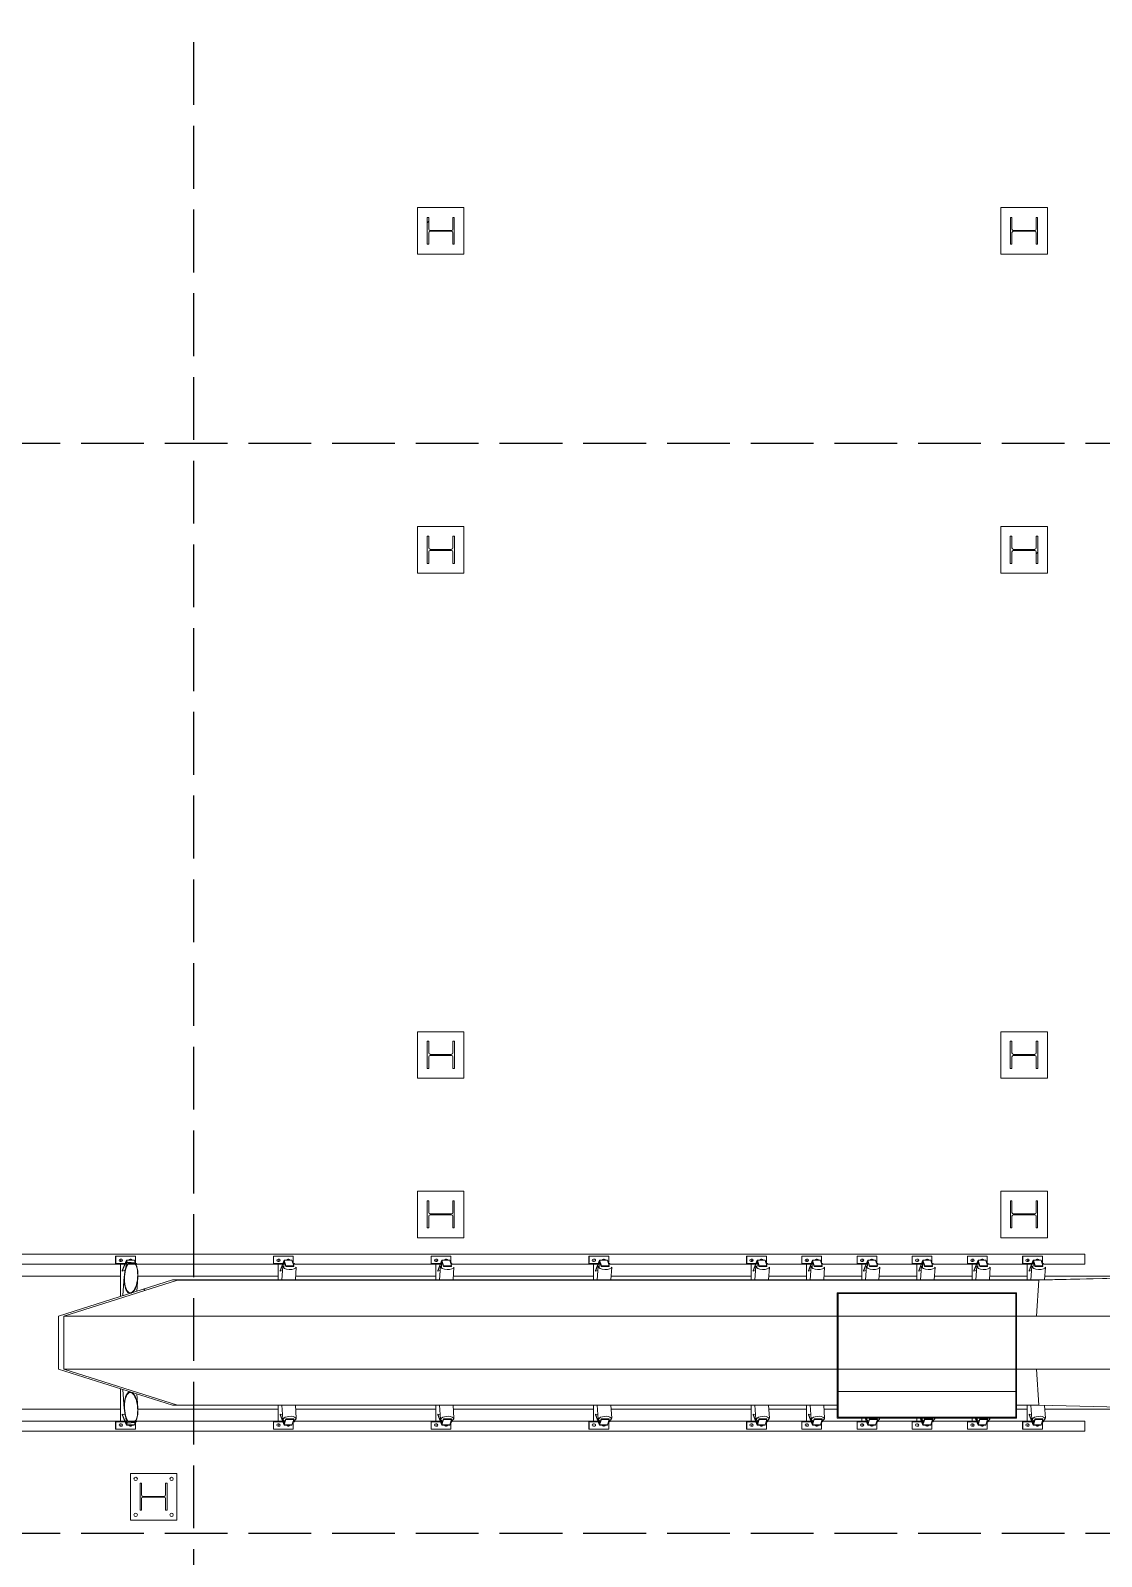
# Model space of a CAD drawing. Header units: millimetres. Extents: x 91119 to 792617, y 23924 to 150567.
# Drawn here: x 679775 to 687835, y 76863 to 88344 of the extents above; entities that cross this region are included whole.
import ezdxf

# ---------------------------------------------------------------- set-up
doc = ezdxf.new("R2010")
doc.units = ezdxf.units.MM
doc.header["$LTSCALE"] = 100
doc.linetypes.add('121217 IES and EMR$0$XKITLINE03', pattern=[6.299213, 4.724409, -1.574803])
doc.layers.add('121217 IES and EMR$0$grid', color=8, linetype='Continuous')
doc.layers.add('121217 IES and EMR$0$Xref', color=8, linetype='Continuous')

msp = doc.modelspace()

# ---------------------------------------------------------------- linework, layer by layer
at = {"layer": '121217 IES and EMR$0$grid', "linetype": '121217 IES and EMR$0$XKITLINE03'}
for p, q in [((681002, 144949), (681002, 30568)), ((768187, 85236), (614302, 85236)), ((768187, 77036), (614302, 77036))]:
    msp.add_line(p, q, dxfattribs=at)
at = {"layer": '121217 IES and EMR$0$Xref', "linetype": 'Continuous', "lineweight": 20}
for p, q in [((682687, 87011), (682687, 86661)), ((683037, 87011), (682687, 87011)), ((682761, 86938), (682761, 86735)), ((682772, 86938), (682761, 86938)), ((682772, 86850), (682772, 86938)), ((682953, 86938), (682953, 86850)), ((682964, 86938), (682953, 86938)), ((682964, 86735), (682964, 86938)), ((683037, 86661), (683037, 87011)), ((687077, 87011), (687077, 86661)), ((687427, 87011), (687077, 87011)), ((687150, 86938), (687150, 86735)), ((687161, 86938), (687150, 86938)), ((687161, 86850), (687161, 86938)), ((687342, 86938), (687342, 86850)), ((687353, 86938), (687342, 86938)), ((687353, 86735), (687353, 86938)), ((687427, 86661), (687427, 87011)), ((682772, 86735), (682772, 86823)), ((682943, 86840), (682782, 86840)), ((682782, 86833), (682943, 86833)), ((682953, 86823), (682953, 86735)), ((687161, 86735), (687161, 86823)), ((687332, 86840), (687171, 86840)), ((687171, 86833), (687332, 86833)), ((687342, 86823), (687342, 86735)), ((682761, 86735), (682772, 86735)), ((682953, 86735), (682964, 86735)), ((687150, 86735), (687161, 86735)), ((687342, 86735), (687353, 86735)), ((682687, 86661), (683037, 86661)), ((687077, 86661), (687427, 86661)), ((682687, 84611), (682687, 84261)), ((683037, 84611), (682687, 84611)), ((682772, 84539), (682759, 84539)), ((682759, 84539), (682759, 84334)), ((682772, 84451), (682772, 84539)), ((682966, 84539), (682953, 84539)), ((682953, 84539), (682953, 84451)), ((682966, 84334), (682966, 84539)), ((683037, 84261), (683037, 84611)), ((687077, 84611), (687077, 84261)), ((687427, 84611), (687077, 84611)), ((687161, 84539), (687148, 84539)), ((687148, 84539), (687148, 84334)), ((687161, 84451), (687161, 84539)), ((687355, 84539), (687342, 84539)), ((687342, 84539), (687342, 84451)), ((687355, 84334), (687355, 84539)), ((687427, 84261), (687427, 84611)), ((682772, 84334), (682772, 84422)), ((682943, 84440), (682782, 84440)), ((682782, 84432), (682943, 84432)), ((682953, 84422), (682953, 84334)), ((687161, 84334), (687161, 84422)), ((687332, 84440), (687171, 84440)), ((687171, 84432), (687332, 84432)), ((687342, 84422), (687342, 84334)), ((682759, 84334), (682772, 84334)), ((682953, 84334), (682966, 84334)), ((687148, 84334), (687161, 84334)), ((687342, 84334), (687355, 84334)), ((682687, 84261), (683037, 84261)), ((687077, 84261), (687427, 84261)), ((682687, 80811), (682687, 80461)), ((683037, 80811), (682687, 80811)), ((682759, 80534), (682759, 80739)), ((682759, 80739), (682772, 80739)), ((682772, 80739), (682772, 80651)), ((682953, 80651), (682953, 80739)), ((682953, 80739), (682966, 80739)), ((682966, 80739), (682966, 80534)), ((683037, 80461), (683037, 80811)), ((687077, 80811), (687077, 80461)), ((687427, 80811), (687077, 80811)), ((687148, 80534), (687148, 80739)), ((687148, 80739), (687161, 80739)), ((687161, 80739), (687161, 80651)), ((687342, 80651), (687342, 80739)), ((687342, 80739), (687355, 80739)), ((687355, 80739), (687355, 80534)), ((687427, 80461), (687427, 80811)), ((682772, 80622), (682772, 80534)), ((682782, 80640), (682943, 80640)), ((682943, 80632), (682782, 80632)), ((682953, 80534), (682953, 80622)), ((687161, 80622), (687161, 80534)), ((687171, 80640), (687332, 80640)), ((687332, 80632), (687171, 80632)), ((687342, 80534), (687342, 80622)), ((682772, 80534), (682759, 80534)), ((682966, 80534), (682953, 80534)), ((687161, 80534), (687148, 80534)), ((687355, 80534), (687342, 80534)), ((682687, 80461), (683037, 80461)), ((687077, 80461), (687427, 80461)), ((682687, 79611), (682687, 79261)), ((683037, 79611), (682687, 79611)), ((683037, 79261), (683037, 79611)), ((687077, 79611), (687077, 79261)), ((687427, 79611), (687077, 79611)), ((687427, 79261), (687427, 79611)), ((682761, 79538), (682761, 79335)), ((682772, 79538), (682761, 79538)), ((682772, 79450), (682772, 79538)), ((682953, 79538), (682953, 79450)), ((682964, 79538), (682953, 79538)), ((682964, 79335), (682964, 79538)), ((687150, 79538), (687150, 79335)), ((687161, 79538), (687150, 79538)), ((687161, 79450), (687161, 79538)), ((687342, 79538), (687342, 79450)), ((687353, 79538), (687342, 79538)), ((687353, 79335), (687353, 79538)), ((682761, 79335), (682772, 79335)), ((682772, 79335), (682772, 79423)), ((682943, 79440), (682782, 79440)), ((682782, 79433), (682943, 79433)), ((682953, 79423), (682953, 79335)), ((682953, 79335), (682964, 79335)), ((687150, 79335), (687161, 79335)), ((687161, 79335), (687161, 79423)), ((687332, 79440), (687171, 79440)), ((687171, 79433), (687332, 79433)), ((687342, 79423), (687342, 79335)), ((687342, 79335), (687353, 79335)), ((682687, 79261), (683037, 79261)), ((687077, 79261), (687427, 79261)), ((687710, 79136), (678632, 79136)), ((680416, 79121), (680416, 79061)), ((680417, 79121), (680416, 79121)), ((680566, 79121), (680417, 79121)), ((680417, 79075), (680417, 79121)), ((680566, 79075), (680566, 79121)), ((681603, 79121), (681603, 79061)), ((681604, 79121), (681603, 79121)), ((681753, 79121), (681604, 79121)), ((681604, 79075), (681604, 79121)), ((681753, 79075), (681753, 79121)), ((682790, 79121), (682790, 79061)), ((682791, 79121), (682790, 79121)), ((682939, 79121), (682791, 79121)), ((682791, 79075), (682791, 79121)), ((682939, 79075), (682939, 79121)), ((683977, 79121), (683977, 79061)), ((683978, 79121), (683977, 79121)), ((684126, 79121), (683978, 79121)), ((683978, 79075), (683978, 79121)), ((684126, 79075), (684126, 79121)), ((685164, 79121), (685164, 79061)), ((685165, 79121), (685164, 79121)), ((685313, 79121), (685165, 79121)), ((685165, 79075), (685165, 79121)), ((685313, 79075), (685313, 79121)), ((685579, 79121), (685579, 79061)), ((685580, 79121), (685579, 79121)), ((685728, 79121), (685580, 79121)), ((685580, 79075), (685580, 79121)), ((685728, 79075), (685728, 79121)), ((686144, 79121), (685995, 79121)), ((685995, 79121), (685995, 79061)), ((685995, 79121), (685995, 79121)), ((685995, 79075), (685995, 79121)), ((686144, 79075), (686144, 79121)), ((686410, 79121), (686410, 79061)), ((686411, 79121), (686410, 79121)), ((686559, 79121), (686411, 79121)), ((686411, 79075), (686411, 79121)), ((686559, 79075), (686559, 79121)), ((686825, 79121), (686825, 79061)), ((686826, 79121), (686825, 79121)), ((686975, 79121), (686826, 79121)), ((686826, 79075), (686826, 79121)), ((686975, 79075), (686975, 79121)), ((687241, 79121), (687241, 79061)), ((687242, 79121), (687241, 79121)), ((687390, 79121), (687242, 79121)), ((687242, 79075), (687242, 79121)), ((687390, 79075), (687390, 79121)), ((687710, 79061), (687710, 79136)), ((680416, 79061), (679387, 79061)), ((680416, 79061), (680425, 79061)), ((680425, 79067), (680419, 79067)), ((680487, 79067), (680425, 79067)), ((680425, 79061), (680425, 79067)), ((680485, 79061), (680425, 79061)), ((680451, 79100), (680458, 79100)), ((680458, 79082), (680451, 79082)), ((680452, 78819), (680452, 79061)), ((680454, 79092), (680454, 79092)), ((680454, 79091), (680454, 79091)), ((680466, 79014), (680497, 79092)), ((680497, 79087), (680466, 79009)), ((680489, 79016), (680466, 79009)), ((680466, 79009), (680466, 79014)), ((680493, 79032), (680497, 79091)), ((680498, 79084), (680494, 79035)), ((680556, 79092), (680497, 79092)), ((680497, 79092), (680497, 79087)), ((680557, 79091), (680497, 79091)), ((680497, 79091), (680502, 79076)), ((680497, 79087), (680497, 79087)), ((680502, 79071), (680498, 79084)), ((680502, 79071), (680502, 79076)), ((680502, 79076), (680563, 79072)), ((680563, 79067), (680502, 79071)), ((680513, 79063), (680565, 79059)), ((680514, 79065), (680564, 79061)), ((680532, 79100), (680525, 79100)), ((680556, 79092), (680556, 79091)), ((680556, 79067), (680556, 79063)), ((680557, 79091), (680563, 79072)), ((680563, 79067), (680563, 79072)), ((680574, 79067), (680563, 79067)), ((680574, 79061), (680565, 79061)), ((680574, 79061), (680574, 79067)), ((681603, 79061), (680574, 79061)), ((681603, 79061), (681612, 79061)), ((681612, 79067), (681605, 79067)), ((681674, 79067), (681612, 79067)), ((681612, 79061), (681612, 79067)), ((681671, 79061), (681612, 79061)), ((681638, 79100), (681645, 79100)), ((681645, 79082), (681638, 79082)), ((681639, 78943), (681639, 79061)), ((681641, 79092), (681640, 79092)), ((681640, 79091), (681641, 79091)), ((681653, 79014), (681684, 79092)), ((681684, 79087), (681653, 79009)), ((681671, 79015), (681653, 79009)), ((681653, 79009), (681653, 79014)), ((681673, 79047), (681666, 78943)), ((681680, 79035), (681684, 79091)), ((681684, 79084), (681681, 79034)), ((681684, 79092), (681684, 79087)), ((681743, 79092), (681684, 79092)), ((681684, 79091), (681697, 79050)), ((681743, 79091), (681684, 79091)), ((681684, 79087), (681684, 79087)), ((681697, 79045), (681684, 79084)), ((681697, 79050), (681697, 79045)), ((681756, 79050), (681697, 79050)), ((681756, 79045), (681697, 79045)), ((681719, 79100), (681712, 79100)), ((681743, 79092), (681743, 79091)), ((681743, 79091), (681756, 79050)), ((681761, 79067), (681751, 79067)), ((681761, 79061), (681753, 79061)), ((681756, 79050), (681756, 79045)), ((681761, 79061), (681761, 79067)), ((682790, 79061), (681761, 79061)), ((681769, 78943), (681775, 79040)), ((682790, 79061), (682799, 79061)), ((682799, 79067), (682792, 79067)), ((682861, 79067), (682799, 79067)), ((682799, 79061), (682799, 79067)), ((682858, 79061), (682799, 79061)), ((682825, 79100), (682832, 79100)), ((682832, 79082), (682825, 79082)), ((682826, 78943), (682826, 79061)), ((682828, 79092), (682827, 79092)), ((682827, 79091), (682828, 79091)), ((682840, 79014), (682870, 79092)), ((682871, 79087), (682840, 79009)), ((682858, 79015), (682840, 79009)), ((682840, 79009), (682840, 79014)), ((682860, 79047), (682853, 78943)), ((682867, 79035), (682871, 79091)), ((682871, 79084), (682868, 79034)), ((682870, 79092), (682871, 79087)), ((682930, 79092), (682870, 79092)), ((682871, 79091), (682884, 79050)), ((682930, 79091), (682871, 79091)), ((682871, 79087), (682871, 79087)), ((682884, 79045), (682871, 79084)), ((682884, 79050), (682884, 79045)), ((682943, 79050), (682884, 79050)), ((682943, 79045), (682884, 79045)), ((682906, 79100), (682899, 79100)), ((682930, 79092), (682930, 79091)), ((682930, 79091), (682943, 79050)), ((682947, 79067), (682938, 79067)), ((682947, 79061), (682940, 79061)), ((682943, 79050), (682943, 79045)), ((682947, 79061), (682947, 79067)), ((683977, 79061), (682947, 79061)), ((682955, 78943), (682962, 79040)), ((683977, 79061), (683986, 79061)), ((683986, 79067), (683979, 79067)), ((684047, 79067), (683986, 79067)), ((683986, 79061), (683986, 79067)), ((684045, 79061), (683986, 79061)), ((684011, 79100), (684018, 79100)), ((684018, 79082), (684011, 79082)), ((684012, 78943), (684012, 79061)), ((684015, 79092), (684014, 79092)), ((684014, 79091), (684015, 79091)), ((684026, 79014), (684057, 79092)), ((684057, 79087), (684026, 79009)), ((684045, 79015), (684026, 79009)), ((684026, 79009), (684026, 79014)), ((684047, 79047), (684040, 78943)), ((684054, 79035), (684058, 79091)), ((684058, 79084), (684055, 79034)), ((684057, 79092), (684057, 79087)), ((684116, 79092), (684057, 79092)), ((684058, 79087), (684057, 79087)), ((684058, 79091), (684071, 79050)), ((684117, 79091), (684058, 79091)), ((684070, 79045), (684058, 79084)), ((684071, 79050), (684070, 79045)), ((684130, 79045), (684070, 79045)), ((684130, 79050), (684071, 79050)), ((684093, 79100), (684086, 79100)), ((684116, 79092), (684117, 79091)), ((684117, 79091), (684130, 79050)), ((684134, 79067), (684125, 79067)), ((684134, 79061), (684126, 79061)), ((684130, 79050), (684130, 79045)), ((684134, 79061), (684134, 79067)), ((685164, 79061), (684134, 79061)), ((684142, 78943), (684149, 79040)), ((685164, 79061), (685173, 79061)), ((685173, 79067), (685166, 79067)), ((685234, 79067), (685173, 79067)), ((685173, 79061), (685173, 79067)), ((685232, 79061), (685173, 79061)), ((685198, 79100), (685205, 79100)), ((685205, 79082), (685198, 79082)), ((685199, 78943), (685199, 79061)), ((685202, 79092), (685201, 79092)), ((685201, 79091), (685202, 79091)), ((685213, 79014), (685244, 79092)), ((685244, 79087), (685213, 79009)), ((685232, 79015), (685213, 79009)), ((685213, 79009), (685213, 79014)), ((685234, 79047), (685227, 78943)), ((685241, 79035), (685245, 79091)), ((685245, 79084), (685242, 79034)), ((685244, 79092), (685244, 79087)), ((685303, 79092), (685244, 79092)), ((685244, 79087), (685244, 79087)), ((685245, 79091), (685258, 79050)), ((685304, 79091), (685245, 79091)), ((685257, 79045), (685245, 79084)), ((685258, 79050), (685257, 79045)), ((685317, 79045), (685257, 79045)), ((685317, 79050), (685258, 79050)), ((685279, 79100), (685272, 79100)), ((685303, 79092), (685303, 79091)), ((685304, 79091), (685317, 79050)), ((685321, 79067), (685311, 79067)), ((685321, 79061), (685313, 79061)), ((685317, 79050), (685317, 79045)), ((685321, 79061), (685321, 79067)), ((685579, 79061), (685321, 79061)), ((685329, 78943), (685336, 79040)), ((685579, 79061), (685588, 79061)), ((685588, 79067), (685581, 79067)), ((685650, 79067), (685588, 79067)), ((685588, 79061), (685588, 79067)), ((685647, 79061), (685588, 79061)), ((685614, 79100), (685621, 79100)), ((685621, 79082), (685614, 79082)), ((685615, 78943), (685615, 79061)), ((685617, 79092), (685616, 79092)), ((685616, 79091), (685617, 79091)), ((685629, 79014), (685659, 79092)), ((685660, 79087), (685629, 79009)), ((685647, 79015), (685629, 79009)), ((685629, 79009), (685629, 79014)), ((685649, 79047), (685642, 78943)), ((685656, 79035), (685660, 79091)), ((685660, 79084), (685657, 79034)), ((685659, 79092), (685660, 79087)), ((685719, 79092), (685659, 79092)), ((685660, 79091), (685673, 79050)), ((685719, 79091), (685660, 79091)), ((685660, 79087), (685660, 79087)), ((685673, 79045), (685660, 79084)), ((685673, 79050), (685673, 79045)), ((685732, 79050), (685673, 79050)), ((685732, 79045), (685673, 79045)), ((685695, 79100), (685688, 79100)), ((685719, 79092), (685719, 79091)), ((685719, 79091), (685732, 79050)), ((685736, 79067), (685727, 79067)), ((685736, 79061), (685729, 79061)), ((685732, 79050), (685732, 79045)), ((685736, 79061), (685736, 79067)), ((685995, 79061), (685736, 79061)), ((685744, 78943), (685751, 79040)), ((685995, 79061), (686003, 79061)), ((686003, 79067), (685997, 79067)), ((686065, 79067), (686003, 79067)), ((686003, 79061), (686003, 79067)), ((686063, 79061), (686003, 79061)), ((686029, 79100), (686036, 79100)), ((686036, 79082), (686029, 79082)), ((686030, 78943), (686030, 79061)), ((686033, 79092), (686032, 79092)), ((686032, 79091), (686033, 79091)), ((686044, 79014), (686075, 79092)), ((686075, 79087), (686044, 79009)), ((686063, 79015), (686044, 79009)), ((686044, 79009), (686044, 79014)), ((686065, 79047), (686058, 78943)), ((686072, 79035), (686075, 79091)), ((686076, 79084), (686072, 79034)), ((686075, 79092), (686075, 79087)), ((686134, 79092), (686075, 79092)), ((686075, 79091), (686088, 79050)), ((686135, 79091), (686075, 79091)), ((686075, 79087), (686075, 79087)), ((686088, 79045), (686076, 79084)), ((686088, 79050), (686088, 79045)), ((686148, 79050), (686088, 79050)), ((686147, 79045), (686088, 79045)), ((686110, 79100), (686103, 79100)), ((686134, 79092), (686134, 79091)), ((686135, 79091), (686148, 79050)), ((686152, 79067), (686142, 79067)), ((686152, 79061), (686144, 79061)), ((686148, 79050), (686147, 79045)), ((686152, 79061), (686152, 79067)), ((686410, 79061), (686152, 79061)), ((686160, 78943), (686166, 79040)), ((686410, 79061), (686419, 79061)), ((686419, 79067), (686412, 79067)), ((686480, 79067), (686419, 79067)), ((686419, 79061), (686419, 79067)), ((686478, 79061), (686419, 79061)), ((686444, 79100), (686451, 79100)), ((686451, 79082), (686444, 79082)), ((686445, 78943), (686445, 79061)), ((686448, 79092), (686447, 79092)), ((686447, 79091), (686448, 79091)), ((686459, 79014), (686490, 79092)), ((686490, 79087), (686459, 79009)), ((686478, 79015), (686459, 79009)), ((686459, 79009), (686459, 79014)), ((686480, 79047), (686473, 78943)), ((686487, 79035), (686491, 79091)), ((686491, 79084), (686488, 79034)), ((686490, 79092), (686490, 79087)), ((686549, 79092), (686490, 79092)), ((686491, 79087), (686490, 79087)), ((686491, 79091), (686504, 79050)), ((686550, 79091), (686491, 79091)), ((686503, 79045), (686491, 79084)), ((686504, 79050), (686503, 79045)), ((686563, 79045), (686503, 79045)), ((686563, 79050), (686504, 79050)), ((686526, 79100), (686519, 79100)), ((686549, 79092), (686550, 79091)), ((686550, 79091), (686563, 79050)), ((686567, 79067), (686558, 79067)), ((686567, 79061), (686559, 79061)), ((686563, 79050), (686563, 79045)), ((686567, 79061), (686567, 79067)), ((686825, 79061), (686567, 79061)), ((686575, 78943), (686582, 79040)), ((686825, 79061), (686834, 79061)), ((686834, 79067), (686827, 79067)), ((686896, 79067), (686834, 79067)), ((686834, 79061), (686834, 79067)), ((686893, 79061), (686834, 79061)), ((686860, 79100), (686867, 79100)), ((686867, 79082), (686860, 79082)), ((686861, 78943), (686861, 79061)), ((686863, 79092), (686862, 79092)), ((686862, 79091), (686863, 79091)), ((686875, 79014), (686906, 79092)), ((686906, 79087), (686875, 79009)), ((686893, 79015), (686875, 79009)), ((686875, 79009), (686875, 79014)), ((686896, 79047), (686888, 78943)), ((686902, 79035), (686906, 79091)), ((686906, 79084), (686903, 79034)), ((686906, 79092), (686906, 79087)), ((686965, 79092), (686906, 79092)), ((686906, 79091), (686919, 79050)), ((686965, 79091), (686906, 79091)), ((686906, 79087), (686906, 79087)), ((686919, 79045), (686906, 79084)), ((686919, 79050), (686919, 79045)), ((686978, 79050), (686919, 79050)), ((686978, 79045), (686919, 79045)), ((686941, 79100), (686934, 79100)), ((686965, 79092), (686965, 79091)), ((686965, 79091), (686978, 79050)), ((686983, 79067), (686973, 79067)), ((686983, 79061), (686975, 79061)), ((686978, 79050), (686978, 79045)), ((686983, 79061), (686983, 79067)), ((687241, 79061), (686983, 79061)), ((686991, 78943), (686997, 79040)), ((687241, 79061), (687250, 79061)), ((687250, 79067), (687243, 79067)), ((687311, 79067), (687250, 79067)), ((687250, 79061), (687250, 79067)), ((687309, 79061), (687250, 79061)), ((687275, 79100), (687282, 79100)), ((687282, 79082), (687275, 79082)), ((687276, 78943), (687276, 79061)), ((687279, 79092), (687278, 79092)), ((687278, 79091), (687279, 79091)), ((687290, 79014), (687321, 79092)), ((687321, 79087), (687290, 79009)), ((687309, 79015), (687290, 79009)), ((687290, 79009), (687290, 79014)), ((687311, 79047), (687304, 78943)), ((687318, 79035), (687322, 79091)), ((687322, 79084), (687318, 79034)), ((687321, 79092), (687321, 79087)), ((687380, 79092), (687321, 79092)), ((687321, 79087), (687321, 79087)), ((687322, 79091), (687335, 79050)), ((687381, 79091), (687322, 79091)), ((687334, 79045), (687322, 79084)), ((687335, 79050), (687334, 79045)), ((687394, 79045), (687334, 79045)), ((687394, 79050), (687335, 79050)), ((687356, 79100), (687349, 79100)), ((687380, 79092), (687380, 79091)), ((687381, 79091), (687394, 79050)), ((687398, 79067), (687388, 79067)), ((687398, 79061), (687390, 79061)), ((687394, 79050), (687394, 79045)), ((687398, 79061), (687398, 79067)), ((687710, 79061), (687398, 79061)), ((687406, 78944), (687413, 79040)), ((679349, 78971), (680452, 78971)), ((679986, 78671), (680845, 78943)), ((680881, 78941), (680027, 78670)), ((680481, 78969), (680471, 78825)), ((680576, 78858), (680583, 78962)), ((680584, 78971), (681639, 78971)), ((687363, 78943), (680845, 78943)), ((680845, 78943), (680881, 78941)), ((687364, 78941), (680881, 78941)), ((681771, 78971), (682826, 78971)), ((682957, 78971), (684012, 78971)), ((684144, 78971), (685199, 78971)), ((685331, 78971), (685615, 78971)), ((685746, 78971), (686030, 78971)), ((686162, 78971), (686445, 78971)), ((686577, 78971), (686861, 78971)), ((686993, 78971), (687276, 78971)), ((687345, 78670), (687364, 78941)), ((688531, 78971), (687363, 78943)), ((687364, 78941), (687363, 78943)), ((688532, 78971), (687364, 78941)), ((687408, 78971), (688302, 78971)), ((687196, 78846), (685846, 78846)), ((685846, 78846), (685846, 77902)), ((687190, 78840), (685852, 78840)), ((685852, 78840), (685852, 77910)), ((687190, 78840), (687190, 77910)), ((687196, 78846), (687196, 77902)), ((679986, 78671), (679986, 78272)), ((685846, 78670), (680027, 78670)), ((680027, 78273), (680027, 78670)), ((687190, 78670), (685852, 78670)), ((687345, 78670), (687196, 78670)), ((688532, 78670), (687345, 78670)), ((680845, 78000), (679986, 78272)), ((685846, 78273), (680027, 78273)), ((680027, 78273), (680881, 78002)), ((687190, 78273), (685852, 78273)), ((687345, 78273), (687196, 78273)), ((688532, 78273), (687345, 78273)), ((687364, 78002), (687345, 78273)), ((680452, 77881), (680452, 78124)), ((680471, 78118), (680481, 77974)), ((680583, 77981), (680576, 78085)), ((685852, 78104), (687190, 78104)), ((679349, 77971), (680452, 77971)), ((680584, 77971), (681639, 77971)), ((680881, 78002), (680845, 78000)), ((685846, 78000), (680845, 78000)), ((685846, 78002), (680881, 78002)), ((681639, 77881), (681639, 78000)), ((681666, 78000), (681673, 77896)), ((681775, 77903), (681769, 78000)), ((681771, 77971), (682826, 77971)), ((682826, 77881), (682826, 78000)), ((682853, 78000), (682860, 77896)), ((682962, 77903), (682955, 78000)), ((682957, 77971), (684012, 77971)), ((684012, 77881), (684012, 78000)), ((684040, 78000), (684047, 77896)), ((684149, 77903), (684142, 78000)), ((684144, 77971), (685199, 77971)), ((685199, 77881), (685199, 78000)), ((685227, 78000), (685234, 77896)), ((685336, 77903), (685329, 78000)), ((685331, 77971), (685615, 77971)), ((685615, 77881), (685615, 78000)), ((685642, 78000), (685649, 77896)), ((685751, 77903), (685744, 78000)), ((685746, 77971), (685846, 77971)), ((687364, 78002), (687196, 78002)), ((687363, 78000), (687196, 78000)), ((687196, 77971), (687276, 77971)), ((687276, 77881), (687276, 78000)), ((687304, 78000), (687311, 77896)), ((687363, 78000), (687364, 78002)), ((688531, 77971), (687363, 78000)), ((688532, 77971), (687364, 78002)), ((687413, 77903), (687406, 77998)), ((687408, 77971), (688302, 77971)), ((680416, 77881), (679387, 77881)), ((680416, 77881), (680416, 77821)), ((680425, 77881), (680416, 77881)), ((680417, 77821), (680417, 77867)), ((680419, 77875), (680425, 77875)), ((680485, 77881), (680425, 77881)), ((680425, 77875), (680425, 77881)), ((680487, 77875), (680425, 77875)), ((680451, 77860), (680458, 77860)), ((680458, 77842), (680451, 77842)), ((680454, 77852), (680454, 77852)), ((680454, 77851), (680454, 77851)), ((680466, 77929), (680466, 77934)), ((680466, 77934), (680489, 77927)), ((680466, 77934), (680497, 77856)), ((680497, 77851), (680466, 77929)), ((680497, 77852), (680493, 77911)), ((680494, 77908), (680498, 77859)), ((680502, 77866), (680497, 77852)), ((680497, 77856), (680497, 77856)), ((680497, 77856), (680497, 77851)), ((680557, 77852), (680497, 77852)), ((680556, 77851), (680497, 77851)), ((680498, 77859), (680502, 77872)), ((680502, 77872), (680563, 77876)), ((680502, 77866), (680502, 77872)), ((680563, 77870), (680502, 77866)), ((680565, 77883), (680513, 77880)), ((680564, 77882), (680514, 77878)), ((680525, 77842), (680532, 77842)), ((680556, 77879), (680556, 77876)), ((680556, 77852), (680556, 77851)), ((680563, 77870), (680557, 77852)), ((680563, 77870), (680563, 77876)), ((680574, 77875), (680563, 77875)), ((680574, 77881), (680565, 77881)), ((680566, 77821), (680566, 77867)), ((681603, 77881), (680574, 77881)), ((680574, 77875), (680574, 77881)), ((681603, 77881), (681603, 77821)), ((681612, 77881), (681603, 77881)), ((681604, 77821), (681604, 77867)), ((681605, 77875), (681612, 77875)), ((681612, 77875), (681612, 77881)), ((681671, 77881), (681612, 77881)), ((681674, 77875), (681612, 77875)), ((681638, 77860), (681645, 77860)), ((681645, 77842), (681638, 77842)), ((681641, 77852), (681640, 77852)), ((681640, 77851), (681641, 77851)), ((681653, 77929), (681653, 77934)), ((681653, 77934), (681684, 77856)), ((681653, 77934), (681671, 77928)), ((681684, 77851), (681653, 77929)), ((681684, 77852), (681682, 77885)), ((681683, 77885), (681684, 77859)), ((681684, 77859), (681697, 77897)), ((681697, 77893), (681684, 77852)), ((681684, 77856), (681684, 77851)), ((681684, 77856), (681684, 77856)), ((681743, 77852), (681684, 77852)), ((681743, 77851), (681684, 77851)), ((681697, 77897), (681697, 77893)), ((681756, 77897), (681697, 77897)), ((681756, 77893), (681697, 77893)), ((681712, 77842), (681719, 77842)), ((681756, 77893), (681743, 77852)), ((681743, 77852), (681743, 77851)), ((681761, 77875), (681751, 77875)), ((681761, 77881), (681753, 77881)), ((681753, 77821), (681753, 77867)), ((681756, 77897), (681756, 77893)), ((682790, 77881), (681761, 77881)), ((681761, 77875), (681761, 77881)), ((682790, 77881), (682790, 77821)), ((682799, 77881), (682790, 77881)), ((682791, 77821), (682791, 77867)), ((682792, 77875), (682799, 77875)), ((682799, 77875), (682799, 77881)), ((682858, 77881), (682799, 77881)), ((682861, 77875), (682799, 77875)), ((682825, 77860), (682832, 77860)), ((682832, 77842), (682825, 77842)), ((682828, 77852), (682827, 77852)), ((682827, 77851), (682828, 77851)), ((682840, 77929), (682840, 77934)), ((682840, 77934), (682871, 77856)), ((682840, 77934), (682858, 77928)), ((682870, 77851), (682840, 77929)), ((682871, 77852), (682869, 77885)), ((682870, 77885), (682871, 77859)), ((682871, 77856), (682870, 77851)), ((682930, 77851), (682870, 77851)), ((682871, 77859), (682884, 77897)), ((682884, 77893), (682871, 77852)), ((682871, 77856), (682871, 77856)), ((682930, 77852), (682871, 77852)), ((682884, 77897), (682884, 77893)), ((682943, 77897), (682884, 77897)), ((682943, 77893), (682884, 77893)), ((682899, 77842), (682906, 77842)), ((682943, 77893), (682930, 77852)), ((682930, 77852), (682930, 77851)), ((682947, 77875), (682938, 77875)), ((682939, 77821), (682939, 77867)), ((682947, 77881), (682940, 77881)), ((682943, 77897), (682943, 77893)), ((683977, 77881), (682947, 77881)), ((682947, 77875), (682947, 77881)), ((683977, 77881), (683977, 77821)), ((683986, 77881), (683977, 77881)), ((683978, 77821), (683978, 77867)), ((683979, 77875), (683986, 77875)), ((683986, 77875), (683986, 77881)), ((684045, 77881), (683986, 77881)), ((684047, 77875), (683986, 77875)), ((684011, 77860), (684018, 77860)), ((684018, 77842), (684011, 77842)), ((684015, 77852), (684014, 77852)), ((684014, 77851), (684015, 77851)), ((684026, 77929), (684026, 77934)), ((684026, 77934), (684057, 77856)), ((684026, 77934), (684045, 77928)), ((684057, 77851), (684026, 77929)), ((684058, 77852), (684055, 77885)), ((684056, 77885), (684058, 77859)), ((684057, 77856), (684057, 77851)), ((684058, 77856), (684057, 77856)), ((684116, 77851), (684057, 77851)), ((684058, 77859), (684070, 77897)), ((684071, 77893), (684058, 77852)), ((684117, 77852), (684058, 77852)), ((684070, 77897), (684071, 77893)), ((684130, 77897), (684070, 77897)), ((684130, 77893), (684071, 77893)), ((684086, 77842), (684093, 77842)), ((684117, 77852), (684116, 77851)), ((684130, 77893), (684117, 77852)), ((684134, 77875), (684125, 77875)), ((684134, 77881), (684126, 77881)), ((684126, 77821), (684126, 77867)), ((684130, 77897), (684130, 77893)), ((685164, 77881), (684134, 77881)), ((684134, 77875), (684134, 77881)), ((685164, 77881), (685164, 77821)), ((685173, 77881), (685164, 77881)), ((685165, 77821), (685165, 77867)), ((685166, 77875), (685173, 77875)), ((685173, 77875), (685173, 77881)), ((685232, 77881), (685173, 77881)), ((685234, 77875), (685173, 77875)), ((685198, 77860), (685205, 77860)), ((685205, 77842), (685198, 77842)), ((685202, 77852), (685201, 77852)), ((685201, 77851), (685202, 77851)), ((685213, 77929), (685213, 77934)), ((685213, 77934), (685244, 77856)), ((685213, 77934), (685232, 77928)), ((685244, 77851), (685213, 77929)), ((685245, 77852), (685242, 77885)), ((685243, 77885), (685245, 77859)), ((685244, 77856), (685244, 77851)), ((685244, 77856), (685244, 77856)), ((685303, 77851), (685244, 77851)), ((685245, 77859), (685257, 77897)), ((685258, 77893), (685245, 77852)), ((685304, 77852), (685245, 77852)), ((685257, 77897), (685258, 77893)), ((685317, 77897), (685257, 77897)), ((685317, 77893), (685258, 77893)), ((685272, 77842), (685279, 77842)), ((685303, 77852), (685303, 77851)), ((685317, 77893), (685304, 77852)), ((685321, 77875), (685311, 77875)), ((685321, 77881), (685313, 77881)), ((685313, 77821), (685313, 77867)), ((685317, 77897), (685317, 77893)), ((685579, 77881), (685321, 77881)), ((685321, 77875), (685321, 77881)), ((685579, 77881), (685579, 77821)), ((685588, 77881), (685579, 77881)), ((685580, 77821), (685580, 77867)), ((685581, 77875), (685588, 77875)), ((685588, 77875), (685588, 77881)), ((685647, 77881), (685588, 77881)), ((685650, 77875), (685588, 77875)), ((685614, 77860), (685621, 77860)), ((685621, 77842), (685614, 77842)), ((685617, 77852), (685616, 77852)), ((685616, 77851), (685617, 77851)), ((685629, 77929), (685629, 77934)), ((685629, 77934), (685660, 77856)), ((685629, 77934), (685647, 77928)), ((685659, 77851), (685629, 77929)), ((685660, 77852), (685658, 77885)), ((685659, 77885), (685660, 77859)), ((685660, 77856), (685659, 77851)), ((685719, 77851), (685659, 77851)), ((685660, 77859), (685673, 77897)), ((685673, 77893), (685660, 77852)), ((685660, 77856), (685660, 77856)), ((685719, 77852), (685660, 77852)), ((685673, 77897), (685673, 77893)), ((685732, 77897), (685673, 77897)), ((685732, 77893), (685673, 77893)), ((685688, 77842), (685695, 77842)), ((685732, 77893), (685719, 77852)), ((685719, 77852), (685719, 77851)), ((685736, 77875), (685727, 77875)), ((685728, 77821), (685728, 77867)), ((685736, 77881), (685729, 77881)), ((685732, 77897), (685732, 77893)), ((685995, 77881), (685736, 77881)), ((685736, 77875), (685736, 77881)), ((685846, 77902), (687196, 77902)), ((685852, 77910), (687190, 77910)), ((685995, 77881), (685995, 77821)), ((686003, 77881), (685995, 77881)), ((685995, 77821), (685995, 77867)), ((685997, 77875), (686003, 77875)), ((686003, 77875), (686003, 77881)), ((686063, 77881), (686003, 77881)), ((686065, 77875), (686003, 77875)), ((686029, 77860), (686036, 77860)), ((686036, 77842), (686029, 77842)), ((686030, 77881), (686030, 77902)), ((686033, 77852), (686032, 77852)), ((686032, 77851), (686033, 77851)), ((686075, 77851), (686055, 77902)), ((686057, 77902), (686075, 77856)), ((686064, 77902), (686065, 77896)), ((686075, 77852), (686073, 77885)), ((686074, 77885), (686076, 77859)), ((686088, 77893), (686075, 77852)), ((686075, 77856), (686075, 77851)), ((686075, 77856), (686075, 77856)), ((686135, 77852), (686075, 77852)), ((686134, 77851), (686075, 77851)), ((686076, 77859), (686088, 77897)), ((686088, 77897), (686088, 77893)), ((686147, 77897), (686088, 77897)), ((686148, 77893), (686088, 77893)), ((686103, 77842), (686110, 77842)), ((686134, 77852), (686134, 77851)), ((686148, 77893), (686135, 77852)), ((686152, 77875), (686142, 77875)), ((686152, 77881), (686144, 77881)), ((686144, 77821), (686144, 77867)), ((686147, 77897), (686148, 77893)), ((686410, 77881), (686152, 77881)), ((686152, 77875), (686152, 77881)), ((686410, 77881), (686410, 77821)), ((686419, 77881), (686410, 77881)), ((686411, 77821), (686411, 77867)), ((686412, 77875), (686419, 77875)), ((686419, 77875), (686419, 77881)), ((686478, 77881), (686419, 77881)), ((686480, 77875), (686419, 77875)), ((686444, 77860), (686451, 77860)), ((686451, 77842), (686444, 77842)), ((686445, 77881), (686445, 77902)), ((686448, 77852), (686447, 77852)), ((686447, 77851), (686448, 77851)), ((686490, 77851), (686470, 77902)), ((686472, 77902), (686490, 77856)), ((686480, 77902), (686480, 77896)), ((686491, 77852), (686488, 77885)), ((686489, 77885), (686491, 77859)), ((686490, 77856), (686490, 77851)), ((686491, 77856), (686490, 77856)), ((686549, 77851), (686490, 77851)), ((686491, 77859), (686503, 77897)), ((686504, 77893), (686491, 77852)), ((686550, 77852), (686491, 77852)), ((686503, 77897), (686504, 77893)), ((686563, 77897), (686503, 77897)), ((686563, 77893), (686504, 77893)), ((686519, 77842), (686526, 77842)), ((686550, 77852), (686549, 77851)), ((686563, 77893), (686550, 77852)), ((686567, 77875), (686558, 77875)), ((686567, 77881), (686559, 77881)), ((686559, 77821), (686559, 77867)), ((686563, 77897), (686563, 77893)), ((686825, 77881), (686567, 77881)), ((686567, 77875), (686567, 77881)), ((686825, 77881), (686825, 77821)), ((686834, 77881), (686825, 77881)), ((686826, 77821), (686826, 77867)), ((686827, 77875), (686834, 77875)), ((686834, 77875), (686834, 77881)), ((686893, 77881), (686834, 77881)), ((686896, 77875), (686834, 77875)), ((686860, 77860), (686867, 77860)), ((686867, 77842), (686860, 77842)), ((686861, 77881), (686861, 77902)), ((686863, 77852), (686862, 77852)), ((686862, 77851), (686863, 77851)), ((686906, 77851), (686885, 77902)), ((686887, 77902), (686906, 77856)), ((686895, 77902), (686896, 77896)), ((686906, 77852), (686904, 77885)), ((686905, 77885), (686906, 77859)), ((686906, 77859), (686919, 77897)), ((686919, 77893), (686906, 77852)), ((686906, 77856), (686906, 77851)), ((686906, 77856), (686906, 77856)), ((686965, 77852), (686906, 77852)), ((686965, 77851), (686906, 77851)), ((686919, 77897), (686919, 77893)), ((686978, 77897), (686919, 77897)), ((686978, 77893), (686919, 77893)), ((686934, 77842), (686941, 77842)), ((686978, 77893), (686965, 77852)), ((686965, 77852), (686965, 77851)), ((686983, 77875), (686973, 77875)), ((686983, 77881), (686975, 77881)), ((686975, 77821), (686975, 77867)), ((686978, 77897), (686978, 77893)), ((687241, 77881), (686983, 77881)), ((686983, 77875), (686983, 77881)), ((687241, 77881), (687241, 77821)), ((687250, 77881), (687241, 77881)), ((687242, 77821), (687242, 77867)), ((687243, 77875), (687250, 77875)), ((687250, 77875), (687250, 77881)), ((687309, 77881), (687250, 77881)), ((687311, 77875), (687250, 77875)), ((687275, 77860), (687282, 77860)), ((687282, 77842), (687275, 77842)), ((687279, 77852), (687278, 77852)), ((687278, 77851), (687279, 77851)), ((687290, 77929), (687290, 77934)), ((687290, 77934), (687321, 77856)), ((687290, 77934), (687309, 77928)), ((687321, 77851), (687290, 77929)), ((687322, 77852), (687319, 77885)), ((687320, 77885), (687322, 77859)), ((687321, 77856), (687321, 77851)), ((687321, 77856), (687321, 77856)), ((687380, 77851), (687321, 77851)), ((687322, 77859), (687334, 77897)), ((687335, 77893), (687322, 77852)), ((687381, 77852), (687322, 77852)), ((687334, 77897), (687335, 77893)), ((687394, 77897), (687334, 77897)), ((687394, 77893), (687335, 77893)), ((687349, 77842), (687356, 77842)), ((687380, 77852), (687380, 77851)), ((687394, 77893), (687381, 77852)), ((687398, 77875), (687388, 77875)), ((687398, 77881), (687390, 77881)), ((687390, 77821), (687390, 77867)), ((687394, 77897), (687394, 77893)), ((687710, 77881), (687398, 77881)), ((687398, 77875), (687398, 77881)), ((687710, 77881), (687710, 77806)), ((687710, 77806), (678632, 77806)), ((680416, 77821), (680417, 77821)), ((680566, 77821), (680417, 77821)), ((681603, 77821), (681604, 77821)), ((681753, 77821), (681604, 77821)), ((682790, 77821), (682791, 77821)), ((682939, 77821), (682791, 77821)), ((683977, 77821), (683978, 77821)), ((684126, 77821), (683978, 77821)), ((685164, 77821), (685165, 77821)), ((685313, 77821), (685165, 77821)), ((685579, 77821), (685580, 77821)), ((685728, 77821), (685580, 77821)), ((685995, 77821), (685995, 77821)), ((686144, 77821), (685995, 77821)), ((686410, 77821), (686411, 77821)), ((686559, 77821), (686411, 77821)), ((686825, 77821), (686826, 77821)), ((686975, 77821), (686826, 77821)), ((687241, 77821), (687242, 77821)), ((687390, 77821), (687242, 77821)), ((680527, 77486), (680877, 77486)), ((680527, 77136), (680527, 77486)), ((680600, 77413), (680611, 77413)), ((680600, 77210), (680600, 77413)), ((680611, 77413), (680611, 77325)), ((680792, 77413), (680803, 77413)), ((680792, 77325), (680792, 77413)), ((680803, 77413), (680803, 77210)), ((680877, 77486), (680877, 77136)), ((680611, 77298), (680611, 77210)), ((680621, 77315), (680782, 77315)), ((680782, 77308), (680621, 77308)), ((680792, 77210), (680792, 77298)), ((680611, 77210), (680600, 77210)), ((680803, 77210), (680792, 77210)), ((680877, 77136), (680527, 77136))]:
    msp.add_line(p, q, dxfattribs=at)
at = {"layer": '121217 IES and EMR$0$Xref', "linetype": 'Continuous', "lineweight": 0}
for p, q in [((682772, 86908), (682761, 86897)), ((687355, 84419), (687342, 84407)), ((680488, 79013), (680489, 79012)), ((680576, 78924), (680578, 78923)), ((680627, 78874), (680637, 78863)), ((686311, 78846), (686317, 78840)), ((687190, 77968), (687196, 77962))]:
    msp.add_line(p, q, dxfattribs=at)
at = {"layer": '121217 IES and EMR$0$Xref', "linetype": 'Continuous', "lineweight": 20}
for centre in [(680567, 77446), (680837, 77446), (680567, 77176), (680837, 77176)]:
    msp.add_circle(centre, 13, dxfattribs=at)
for centre, start, end in [((682782, 86850), 180, 270), ((682782, 86823), 90, 180), ((682943, 86850), 270, 0), ((682943, 86823), 0, 90), ((687171, 86850), 180, 270), ((687171, 86823), 90, 180), ((687332, 86850), 270, 0), ((687332, 86823), 0, 90), ((682782, 84451), 180, 270), ((682782, 84422), 90, 180), ((682943, 84451), 270, 0), ((682943, 84422), 0, 90), ((687171, 84451), 180, 270), ((687171, 84422), 90, 180), ((687332, 84451), 270, 0), ((687332, 84422), 0, 90), ((682782, 80651), 180, 270), ((682782, 80622), 90, 180), ((682943, 80651), 270, 0), ((682943, 80622), 0, 90), ((687171, 80651), 180, 270), ((687171, 80622), 90, 180), ((687332, 80651), 270, 0), ((687332, 80622), 0, 90), ((682782, 79450), 180, 270), ((682943, 79450), 270, 0), ((687171, 79450), 180, 270), ((687332, 79450), 270, 0), ((682782, 79423), 90, 180), ((682943, 79423), 0, 90), ((687171, 79423), 90, 180), ((687332, 79423), 0, 90), ((680621, 77325), 180, 270), ((680621, 77298), 90, 180), ((680782, 77325), 270, 0), ((680782, 77298), 0, 90)]:
    msp.add_arc(centre, 10.2, start, end, dxfattribs=at)
for centre, major_axis, ratio, start_param, end_param in [((680419, 79075), (0, -8), 0.147809, 4.712389, 6.283185), ((680451, 79091), (0, -9), 0.989016, 3.141593, 6.283185), ((680454, 79091), (0, -0.5), 0.989016, 3.141593, 6.283185), ((680457, 79091), (0, -9), 0.989016, 0, 3.141593), ((680458, 79091), (0, 9), 0.989016, 3.141593, 6.283185), ((680532, 78965), (8, 122), 0.417976, 0.68223, 5.600956), ((680532, 78965), (8, 118), 0.417976, 0.644019, 5.639166), ((680538, 79043), (-50.9, 3.5), 0.417976, -0.95618, -0.888567), ((680538, 79043), (-49.4, 3.4), 0.417976, -1.074798, -0.926777), ((680538, 79046), (47.9, -3.3), 0.417976, 1.022541, 2.119052), ((680525, 79091), (0, 9), 0.989016, 0, 1.513149), ((680531, 79091), (0, 9), 0.989016, 4.770036, 6.283185), ((680532, 79091), (0, -9), 0.989016, 1.628443, 3.141593), ((680538, 79043), (-49.4, 3.4), 0.417976, 4.06837, 4.216391), ((680567, 79075), (0, -8), 0.147809, 4.712389, 6.283185), ((680538, 79043), (-50.9, 3.5), 0.417976, 4.030159, 4.120681), ((681605, 79075), (0, -8), 0.147809, 4.712389, 6.283185), ((681638, 79091), (0, -9), 0.989016, 3.141593, 6.283185), ((681640, 79091), (0, -0.5), 0.989016, 3.141593, 6.283185), ((681644, 79091), (0, -9), 0.989016, 0, 3.141593), ((681645, 79091), (0, 9), 0.989016, 3.141593, 6.283185), ((681724, 79043), (50.9, -3.5), 0.417976, 3.141593, 6.283185), ((681712, 79091), (0, 9), 0.989016, 0, 1.513149), ((681718, 79091), (0, 9), 0.989016, 4.770036, 6.283185), ((681719, 79091), (0, -9), 0.989016, 1.628443, 3.141593), ((681754, 79075), (0, -8), 0.147809, 4.712389, 6.283185), ((682792, 79075), (0, -8), 0.147809, 4.712389, 6.283185), ((682825, 79091), (0, -9), 0.989016, 3.141593, 6.283185), ((682827, 79091), (0, -0.5), 0.989016, 3.141593, 6.283185), ((682831, 79091), (0, -9), 0.989016, 0, 3.141593), ((682832, 79091), (0, 9), 0.989016, 3.141593, 6.283185), ((682911, 79043), (50.9, -3.5), 0.417976, 3.141593, 6.283185), ((682899, 79091), (0, 9), 0.989016, 0, 1.513149), ((682905, 79091), (0, 9), 0.989016, 4.770036, 6.283185), ((682906, 79091), (0, -9), 0.989016, 1.628443, 3.141593), ((682941, 79075), (0, -8), 0.147809, 4.712389, 6.283185), ((683979, 79075), (0, -8), 0.147809, 4.712389, 6.283185), ((684011, 79091), (0, -9), 0.989016, 3.141593, 6.283185), ((684014, 79091), (0, -0.5), 0.989016, 3.141593, 6.283185), ((684018, 79091), (0, -9), 0.989016, 0, 3.141593), ((684018, 79091), (0, 9), 0.989016, 3.141593, 6.283185), ((684098, 79043), (50.9, -3.5), 0.417976, 3.141593, 6.283185), ((684086, 79091), (0, 9), 0.989016, 0, 1.513149), ((684092, 79091), (0, 9), 0.989016, 4.770036, 6.283185), ((684093, 79091), (0, -9), 0.989016, 1.628443, 3.141593), ((684127, 79075), (0, -8), 0.147809, 4.712389, 6.283185), ((685166, 79075), (0, -8), 0.147809, 4.712389, 6.283185), ((685198, 79091), (0, -9), 0.989016, 3.141593, 6.283185), ((685201, 79091), (0, -0.5), 0.989016, 3.141593, 6.283185), ((685204, 79091), (0, -9), 0.989016, 0, 3.141593), ((685205, 79091), (0, 9), 0.989016, 3.141593, 6.283185), ((685285, 79043), (50.9, -3.5), 0.417976, 3.141593, 6.283185), ((685272, 79091), (0, 9), 0.989016, 0, 1.513149), ((685278, 79091), (0, 9), 0.989016, 4.770036, 6.283185), ((685279, 79091), (0, -9), 0.989016, 1.628443, 3.141593), ((685314, 79075), (0, -8), 0.147809, 4.712389, 6.283185), ((685581, 79075), (0, -8), 0.147809, 4.712389, 6.283185), ((685614, 79091), (0, -9), 0.989016, 3.141593, 6.283185), ((685616, 79091), (0, -0.5), 0.989016, 3.141593, 6.283185), ((685620, 79091), (0, -9), 0.989016, 0, 3.141593), ((685621, 79091), (0, 9), 0.989016, 3.141593, 6.283185), ((685700, 79043), (50.9, -3.5), 0.417976, 3.141593, 6.283185), ((685688, 79091), (0, 9), 0.989016, 0, 1.513149), ((685694, 79091), (0, 9), 0.989016, 4.770036, 6.283185), ((685695, 79091), (0, -9), 0.989016, 1.628443, 3.141593), ((685730, 79075), (0, -8), 0.147809, 4.712389, 6.283185), ((685997, 79075), (0, -8), 0.147809, 4.712389, 6.283185), ((686029, 79091), (0, -9), 0.989016, 3.141593, 6.283185), ((686032, 79091), (0, -0.5), 0.989016, 3.141593, 6.283185), ((686035, 79091), (0, -9), 0.989016, 0, 3.141593), ((686036, 79091), (0, 9), 0.989016, 3.141593, 6.283185), ((686116, 79043), (50.9, -3.5), 0.417976, 3.141593, 6.283185), ((686103, 79091), (0, 9), 0.989016, 0, 1.513149), ((686109, 79091), (0, 9), 0.989016, 4.770036, 6.283185), ((686110, 79091), (0, -9), 0.989016, 1.628443, 3.141593), ((686145, 79075), (0, -8), 0.147809, 4.712389, 6.283185), ((686412, 79075), (0, -8), 0.147809, 4.712389, 6.283185), ((686444, 79091), (0, -9), 0.989016, 3.141593, 6.283185), ((686447, 79091), (0, -0.5), 0.989016, 3.141593, 6.283185), ((686450, 79091), (0, -9), 0.989016, 0, 3.141593), ((686451, 79091), (0, 9), 0.989016, 3.141593, 6.283185), ((686531, 79043), (50.9, -3.5), 0.417976, 3.141593, 6.283185), ((686519, 79091), (0, 9), 0.989016, 0, 1.513149), ((686525, 79091), (0, 9), 0.989016, 4.770036, 6.283185), ((686526, 79091), (0, -9), 0.989016, 1.628443, 3.141593), ((686560, 79075), (0, -8), 0.147809, 4.712389, 6.283185), ((686827, 79075), (0, -8), 0.147809, 4.712389, 6.283185), ((686860, 79091), (0, -9), 0.989016, 3.141593, 6.283185), ((686862, 79091), (0, -0.5), 0.989016, 3.141593, 6.283185), ((686866, 79091), (0, -9), 0.989016, 0, 3.141593), ((686867, 79091), (0, 9), 0.989016, 3.141593, 6.283185), ((686946, 79043), (50.9, -3.5), 0.417976, 3.141593, 6.283185), ((686934, 79091), (0, 9), 0.989016, 0, 1.513149), ((686940, 79091), (0, 9), 0.989016, 4.770036, 6.283185), ((686941, 79091), (0, -9), 0.989016, 1.628443, 3.141593), ((686976, 79075), (0, -8), 0.147809, 4.712389, 6.283185), ((687243, 79075), (0, -8), 0.147809, 4.712389, 6.283185), ((687275, 79091), (0, -9), 0.989016, 3.141593, 6.283185), ((687278, 79091), (0, -0.5), 0.989016, 3.141593, 6.283185), ((687281, 79091), (0, -9), 0.989016, 0, 3.141593), ((687282, 79091), (0, 9), 0.989016, 3.141593, 6.283185), ((687362, 79043), (50.9, -3.5), 0.417976, 3.141593, 6.283185), ((687349, 79091), (0, 9), 0.989016, 0, 1.513149), ((687355, 79091), (0, 9), 0.989016, 4.770036, 6.283185), ((687356, 79091), (0, -9), 0.989016, 1.628443, 3.141593), ((687391, 79075), (0, -8), 0.147809, 4.712389, 6.283185), ((680532, 77978), (8, -122), 0.417976, 0.68223, 5.600956), ((680532, 77978), (8, -118), 0.417976, 0.644019, 5.639166), ((680419, 77867), (0, -8), 0.147809, 3.141593, 4.712389), ((680451, 77851), (0, -9), 0.989016, 3.141593, 6.283185), ((680454, 77851), (0, -0.5), 0.989016, 3.141593, 6.283185), ((680457, 77851), (0, -9), 0.989016, 0, 3.141593), ((680458, 77851), (0, 9), 0.989016, 3.141593, 6.283185), ((680538, 77900), (49.4, 3.4), 0.417976, 4.06837, 4.216391), ((680538, 77897), (-47.9, -3.3), 0.417976, 1.022541, 2.119052), ((680525, 77851), (0, 9), 0.989016, 1.628443, 3.141593), ((680531, 77851), (0, 9), 0.989016, 3.141593, 4.654742), ((680532, 77851), (0, -9), 0.989016, 0, 1.513149), ((680538, 77900), (49.4, 3.4), 0.417976, -1.074798, -0.926777), ((680567, 77867), (0, -8), 0.147809, 3.141593, 4.712389), ((680538, 77900), (50.9, 3.5), 0.417976, -0.955977, -0.888567), ((681605, 77867), (0, -8), 0.147809, 3.141593, 4.712389), ((681638, 77851), (0, -9), 0.989016, 3.141593, 6.283185), ((681640, 77851), (0, -0.5), 0.989016, 3.141587, 6.283185), ((681644, 77851), (0, -9), 0.989016, 0, 3.141593), ((681645, 77851), (0, 9), 0.989016, 3.141593, 6.283185), ((681725, 77897), (47.9, 3.3), 0.417976, 0, 3.920173), ((681724, 77900), (-50.9, -3.5), 0.417976, 0, 0.551824), ((681712, 77851), (0, 9), 0.989016, 1.628443, 3.141593), ((681718, 77851), (0, 9), 0.989016, 3.141593, 4.654742), ((681719, 77851), (0, -9), 0.989016, 0, 1.513149), ((681725, 77897), (47.9, 3.3), 0.417976, 5.3225, 6.283185), ((681754, 77867), (0, -8), 0.147809, 3.141593, 4.712389), ((681724, 77900), (-50.9, -3.5), 0.417976, 2.606155, 3.141593), ((682792, 77867), (0, -8), 0.147809, 3.141593, 4.712389), ((682825, 77851), (0, -9), 0.989016, 3.141593, 6.283185), ((682827, 77851), (0, -0.5), 0.989016, 3.141587, 6.283185), ((682831, 77851), (0, -9), 0.989016, 0, 3.141593), ((682832, 77851), (0, 9), 0.989016, 3.141593, 6.283185), ((682911, 77897), (47.9, 3.3), 0.417976, 0, 3.920173), ((682911, 77900), (-50.9, -3.5), 0.417976, 0, 0.551824), ((682899, 77851), (0, 9), 0.989016, 1.628443, 3.141593), ((682905, 77851), (0, 9), 0.989016, 3.141593, 4.654742), ((682906, 77851), (0, -9), 0.989016, 0, 1.513149), ((682941, 77867), (0, -8), 0.147809, 3.141593, 4.712389), ((682911, 77897), (47.9, 3.3), 0.417976, 5.3225, 6.283185), ((682911, 77900), (-50.9, -3.5), 0.417976, 2.605359, 3.141593), ((683979, 77867), (0, -8), 0.147809, 3.141593, 4.712389), ((684011, 77851), (0, -9), 0.989016, 3.141593, 6.283185), ((684014, 77851), (0, -0.5), 0.989016, 3.141587, 6.283185), ((684018, 77851), (0, -9), 0.989016, 0, 3.141593), ((684018, 77851), (0, 9), 0.989016, 3.141593, 6.283185), ((684098, 77897), (47.9, 3.3), 0.417976, 0, 3.920173), ((684098, 77900), (-50.9, -3.5), 0.417976, 0, 0.551824), ((684086, 77851), (0, 9), 0.989016, 1.628443, 3.141593), ((684092, 77851), (0, 9), 0.989016, 3.141593, 4.654742), ((684093, 77851), (0, -9), 0.989016, 0, 1.513149), ((684127, 77867), (0, -8), 0.147809, 3.141593, 4.712389), ((684098, 77897), (47.9, 3.3), 0.417976, 5.3225, 6.283185), ((684098, 77900), (-50.9, -3.5), 0.417976, 2.605537, 3.141593), ((685166, 77867), (0, -8), 0.147809, 3.141593, 4.712389), ((685198, 77851), (0, -9), 0.989016, 3.141593, 6.283185), ((685201, 77851), (0, -0.5), 0.989016, 3.141587, 6.283185), ((685204, 77851), (0, -9), 0.989016, 0, 3.141593), ((685205, 77851), (0, 9), 0.989016, 3.141593, 6.283185), ((685285, 77897), (47.9, 3.3), 0.417976, 0, 3.920173), ((685285, 77900), (-50.9, -3.5), 0.417976, 0, 0.551824), ((685272, 77851), (0, 9), 0.989016, 1.628443, 3.141593), ((685278, 77851), (0, 9), 0.989016, 3.141593, 4.654742), ((685279, 77851), (0, -9), 0.989016, 0, 1.513149), ((685314, 77867), (0, -8), 0.147809, 3.141593, 4.712389), ((685285, 77897), (47.9, 3.3), 0.417976, 5.3225, 6.283185), ((685285, 77900), (-50.9, -3.5), 0.417976, 2.606607, 3.141593), ((685581, 77867), (0, -8), 0.147809, 3.141593, 4.712389), ((685614, 77851), (0, -9), 0.989016, 3.141593, 6.283185), ((685616, 77851), (0, -0.5), 0.989016, 3.141587, 6.283185), ((685620, 77851), (0, -9), 0.989016, 0, 3.141593), ((685621, 77851), (0, 9), 0.989016, 3.141593, 6.283185), ((685700, 77897), (47.9, 3.3), 0.417976, 0, 3.920173), ((685700, 77900), (-50.9, -3.5), 0.417976, 0, 0.551824), ((685688, 77851), (0, 9), 0.989016, 1.628443, 3.141593), ((685694, 77851), (0, 9), 0.989016, 3.141593, 4.654742), ((685695, 77851), (0, -9), 0.989016, 0, 1.513149), ((685730, 77867), (0, -8), 0.147809, 3.141593, 4.712389), ((685700, 77897), (47.9, 3.3), 0.417976, 5.3225, 6.283185), ((685700, 77900), (-50.9, -3.5), 0.417976, 2.605953, 3.141593), ((685997, 77867), (0, -8), 0.147809, 3.141593, 4.712389), ((686029, 77851), (0, -9), 0.989016, 3.141593, 6.283185), ((686032, 77851), (0, -0.5), 0.989016, 3.141587, 6.283185), ((686035, 77851), (0, -9), 0.989016, 0, 3.141593), ((686036, 77851), (0, 9), 0.989016, 3.141593, 6.283185), ((686116, 77897), (47.9, 3.3), 0.417976, 2.729881, 3.920173), ((686116, 77900), (-50.9, -3.5), 0.417976, 0, 0.551824), ((686103, 77851), (0, 9), 0.989016, 1.628443, 3.141593), ((686109, 77851), (0, 9), 0.989016, 3.141593, 4.654742), ((686110, 77851), (0, -9), 0.989016, 0, 1.513149), ((686116, 77897), (47.9, 3.3), 0.417976, 5.3225, 6.283185), ((686145, 77867), (0, -8), 0.147809, 3.141593, 4.712389), ((686116, 77900), (-50.9, -3.5), 0.417976, 2.605739, 3.083493), ((686116, 77897), (47.9, 3.3), 0.417976, 0, 0.084852), ((686412, 77867), (0, -8), 0.147809, 3.141593, 4.712389), ((686444, 77851), (0, -9), 0.989016, 3.141593, 6.283185), ((686447, 77851), (0, -0.5), 0.989016, 3.141587, 6.283185), ((686450, 77851), (0, -9), 0.989016, 0, 3.141593), ((686451, 77851), (0, 9), 0.989016, 3.141593, 6.283185), ((686531, 77897), (47.9, 3.3), 0.417976, 2.729881, 3.920173), ((686531, 77900), (-50.9, -3.5), 0.417976, 0, 0.551824), ((686519, 77851), (0, 9), 0.989016, 1.628443, 3.141593), ((686525, 77851), (0, 9), 0.989016, 3.141593, 4.654742), ((686526, 77851), (0, -9), 0.989016, 0, 1.513149), ((686560, 77867), (0, -8), 0.147809, 3.141593, 4.712389), ((686531, 77897), (47.9, 3.3), 0.417976, 5.3225, 6.283185), ((686531, 77900), (-50.9, -3.5), 0.417976, 2.605856, 3.083493), ((686531, 77897), (47.9, 3.3), 0.417976, 0, 0.084852), ((686827, 77867), (0, -8), 0.147809, 3.141593, 4.712389), ((686860, 77851), (0, -9), 0.989016, 3.141593, 6.283185), ((686862, 77851), (0, -0.5), 0.989016, 3.141587, 6.283185), ((686866, 77851), (0, -9), 0.989016, 0, 3.141593), ((686867, 77851), (0, 9), 0.989016, 3.141593, 6.283185), ((686947, 77897), (47.9, 3.3), 0.417976, 2.729881, 3.920173), ((686946, 77900), (-50.9, -3.5), 0.417976, 0, 0.551824), ((686934, 77851), (0, 9), 0.989016, 1.628443, 3.141593), ((686940, 77851), (0, 9), 0.989016, 3.141593, 4.654742), ((686941, 77851), (0, -9), 0.989016, 0, 1.513149), ((686947, 77897), (47.9, 3.3), 0.417976, 5.3225, 6.283185), ((686976, 77867), (0, -8), 0.147809, 3.141593, 4.712389), ((686946, 77900), (-50.9, -3.5), 0.417976, 2.605861, 3.083493), ((686947, 77897), (47.9, 3.3), 0.417976, 0, 0.084852), ((687243, 77867), (0, -8), 0.147809, 3.141593, 4.712389), ((687275, 77851), (0, -9), 0.989016, 3.141593, 6.283185), ((687278, 77851), (0, -0.5), 0.989016, 3.141587, 6.283185), ((687281, 77851), (0, -9), 0.989016, 0, 3.141593), ((687282, 77851), (0, 9), 0.989016, 3.141593, 6.283185), ((687362, 77897), (47.9, 3.3), 0.417976, 0, 3.920173), ((687362, 77900), (-50.9, -3.5), 0.417976, 0, 0.551824), ((687349, 77851), (0, 9), 0.989016, 1.628443, 3.141593), ((687355, 77851), (0, 9), 0.989016, 3.141593, 4.654742), ((687356, 77851), (0, -9), 0.989016, 0, 1.513149), ((687391, 77867), (0, -8), 0.147809, 3.141593, 4.712389), ((687362, 77897), (47.9, 3.3), 0.417976, 5.3225, 6.283185), ((687362, 77900), (-50.9, -3.5), 0.417976, 2.605637, 3.141593)]:
    msp.add_ellipse(centre, major_axis=major_axis, ratio=ratio, start_param=start_param, end_param=end_param, dxfattribs=at)
for centre in [(680454, 79091), (681641, 79091), (682828, 79091), (684015, 79091), (685202, 79091), (685617, 79091), (686033, 79091), (686448, 79091), (686863, 79091), (687279, 79091), (680454, 77851), (681641, 77851), (682828, 77851), (684015, 77851), (685202, 77851), (685617, 77851), (686033, 77851), (686448, 77851), (686863, 77851), (687279, 77851)]:
    msp.add_ellipse(centre, major_axis=(0, -0.5), ratio=0.989016, dxfattribs=at)
for points, knots in [([(680514, 79065), (680514, 79065), (680513, 79065), (680513, 79065), (680512, 79065), (680511, 79064), (680511, 79064), (680509, 79064), (680509, 79064), (680508, 79063), (680508, 79063), (680507, 79062), (680507, 79062), (680507, 79062)], [0, 0, 0, 0, 0.125, 0.125, 0.25, 0.25, 0.5, 0.5, 0.75, 0.75, 0.875, 0.875, 1, 1, 1, 1]), ([(680513, 79063), (680512, 79063), (680512, 79063), (680511, 79063), (680511, 79063), (680510, 79063), (680510, 79063), (680510, 79062), (680510, 79062), (680509, 79062), (680509, 79062), (680509, 79062)], [0, 0, 0, 0, 0.25, 0.25, 0.5, 0.5, 0.75, 0.75, 0.875, 0.875, 1, 1, 1, 1]), ([(680571, 79057), (680571, 79058), (680570, 79058), (680570, 79058), (680570, 79059), (680570, 79059), (680570, 79059), (680569, 79059), (680569, 79059), (680568, 79060), (680568, 79060), (680567, 79060), (680567, 79061), (680566, 79061), (680565, 79061), (680565, 79061), (680564, 79061), (680564, 79061)], [0, 0, 0, 0, 0.125, 0.125, 0.1875, 0.1875, 0.25, 0.25, 0.375, 0.375, 0.5, 0.5, 0.75, 0.75, 0.875, 0.875, 1, 1, 1, 1]), ([(680568, 79058), (680568, 79058), (680568, 79058), (680568, 79058), (680568, 79058), (680567, 79059), (680567, 79059), (680567, 79059), (680567, 79059), (680566, 79059), (680566, 79059), (680566, 79059), (680565, 79059), (680565, 79059)], [0, 0, 0, 0, 0.125, 0.125, 0.25, 0.25, 0.5, 0.5, 0.625, 0.625, 0.75, 0.75, 1, 1, 1, 1]), ([(680507, 77881), (680507, 77881), (680507, 77880), (680508, 77880), (680508, 77880), (680508, 77879), (680509, 77879), (680509, 77879), (680510, 77879), (680510, 77879), (680511, 77878), (680511, 77878), (680512, 77878), (680513, 77878), (680513, 77878), (680514, 77878)], [0, 0, 0, 0, 0.125, 0.125, 0.25, 0.25, 0.375, 0.375, 0.5, 0.5, 0.625, 0.625, 0.75, 0.75, 1, 1, 1, 1]), ([(680509, 77881), (680509, 77881), (680509, 77881), (680510, 77881), (680510, 77881), (680510, 77880), (680510, 77880), (680511, 77880), (680511, 77880), (680512, 77880), (680512, 77880), (680513, 77880)], [0, 0, 0, 0, 0.125, 0.125, 0.25, 0.25, 0.5, 0.5, 0.75, 0.75, 1, 1, 1, 1]), ([(680564, 77882), (680565, 77882), (680565, 77882), (680566, 77882), (680567, 77882), (680567, 77882), (680568, 77882), (680568, 77883), (680569, 77883), (680570, 77884), (680570, 77884), (680570, 77885), (680571, 77885), (680571, 77885)], [0, 0, 0, 0, 0.25, 0.25, 0.375, 0.375, 0.5, 0.5, 0.75, 0.75, 0.875, 0.875, 1, 1, 1, 1]), ([(680565, 77883), (680565, 77883), (680566, 77883), (680566, 77884), (680567, 77884), (680567, 77884), (680567, 77884), (680568, 77885), (680568, 77885), (680568, 77885), (680568, 77885), (680568, 77885)], [0, 0, 0, 0, 0.25, 0.25, 0.5, 0.5, 0.75, 0.75, 0.875, 0.875, 1, 1, 1, 1])]:
    msp.add_open_spline(points, degree=3, knots=knots, dxfattribs=at)

doc.saveas('drawing.dxf')
